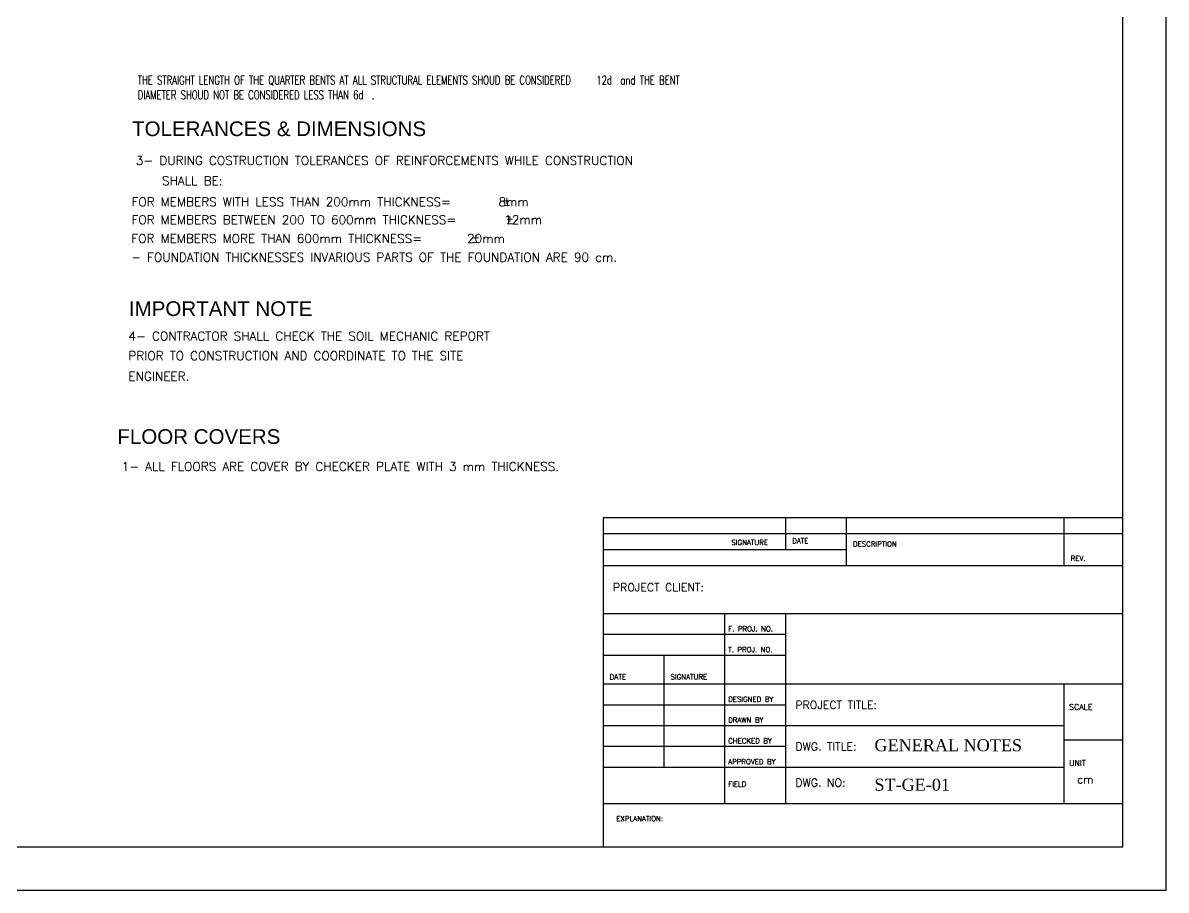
# Model space of a CAD drawing. Header units: inches. Extents: x 1387 to 2676, y -3005 to -2136.
# Drawn here: x 2540.71 to 2578.08, y -2195.88 to -2167.53 of the extents above; entities that cross this region are included whole.
import ezdxf

# ---------------------------------------------------------------- set-up
doc = ezdxf.new("R2010")
doc.units = ezdxf.units.IN
doc.header["$MEASUREMENT"] = 0
for name, color, linetype in [('1', 1, 'Continuous'), ('DIM', 8, 'Continuous'), ('E10', 3, 'Continuous'), ('lateral brace', 5, 'Continuous'), ('Layer4', 118, 'Continuous')]:
    doc.layers.add(name, color=color, linetype=linetype)
doc.styles.add('ARIAL', font='arial.ttf')
doc.styles.add('E100', font='SIMPLEX.shx', dxfattribs={"width": 0.7})
doc.styles.add('ROMANS', font='ROMANS')
doc.styles.add('style1', font='times.ttf')

msp = doc.modelspace()

# ---------------------------------------------------------------- linework, layer by layer
at = {"layer": '1'}
for p, q in [((2559.6843, -2183.708164), (2559.6843, -2194.463281)), ((2559.6843, -2183.708164), (2559.6843, -2193.050698)), ((2576.665249, -2183.708164), (2559.6843, -2183.708164)), ((2565.648542, -2184.754522), (2565.648542, -2183.708164)), ((2567.636623, -2185.277701), (2567.636623, -2183.708164)), ((2574.751858, -2185.277701), (2574.751858, -2183.708164)), ((2576.665249, -2184.231343), (2559.6843, -2184.231343)), ((2567.636623, -2184.754522), (2559.6843, -2184.754522)), ((2576.665249, -2185.277701), (2559.6843, -2185.277701)), ((2576.665249, -2186.847238), (2559.6843, -2186.847238)), ((2563.660462, -2193.050698), (2563.660462, -2186.847238)), ((2565.648542, -2193.050698), (2565.648542, -2186.847238)), ((2565.648542, -2187.527371), (2559.6843, -2187.527371)), ((2565.648542, -2188.207504), (2559.6843, -2188.207504)), ((2561.672381, -2191.869758), (2561.672381, -2188.207504)), ((2565.648542, -2189.149226), (2559.6843, -2189.149226)), ((2576.665249, -2189.149226), (2565.648542, -2189.149226)), ((2574.751858, -2193.050698), (2574.751858, -2189.149226)), ((2565.648542, -2189.829359), (2559.6843, -2189.829359)), ((2574.751858, -2190.509492), (2559.6843, -2190.509492)), ((2576.665249, -2190.980353), (2574.751858, -2190.980353)), ((2565.648542, -2191.189625), (2559.6843, -2191.189625)), ((2565.648542, -2191.869758), (2559.6843, -2191.869758)), ((2574.751858, -2191.869758), (2565.648542, -2191.869758)), ((2559.6843, -2193.050698), (2576.665249, -2193.050698))]:
    msp.add_line(p, q, dxfattribs=at)
msp.add_lwpolyline([(2495.396899, -2194.463281), (2576.665249, -2194.463281), (2576.665249, -2137.830285), (2495.396899, -2137.830285)], close=True, dxfattribs=at)
at = {"layer": 'DIM'}
msp.add_lwpolyline([(2493.981074, -2195.879106), (2578.081074, -2195.879106), (2578.081074, -2136.41446), (2493.981074, -2136.41446)], close=True, dxfattribs=at)
at = {"layer": 'lateral brace'}
msp.add_lwpolyline([(2493.981074, -2195.879106), (2578.081074, -2195.879106), (2578.081074, -2136.41446), (2493.981074, -2136.41446)], close=True, dxfattribs=at)
at = {"layer": 'Layer4'}
msp.add_lwpolyline([(2578.081074, -2136.41446), (2493.981074, -2136.41446), (2493.981074, -2195.879106), (2578.081074, -2195.879106)], close=True, dxfattribs=at)

# ---------------------------------------------------------------- texts
at = {"color": 3, "style": 'ARIAL'}
for s, p in [('TOLERANCES & DIMENSIONS ', (2544.279692, -2171.23455, -7.886574)), ('IMPORTANT NOTE', (2544.176956, -2177.114372, -7.886574)), ('FLOOR COVERS  ', (2543.79918, -2181.294388, -7.886574))]:
    msp.add_text(s, height=0.48, dxfattribs=at).set_placement(p)
at = {"layer": '1'}
for s, height, style, p in [('SIGNATURE', 0.1674173, 'ROMANS', (2563.869733, -2184.597568)), ('DATE', 0.1674173, 'ROMANS', (2565.857814, -2184.54525)), ('DESCRIPTION', 0.16741731, 'ROMANS', (2567.845894, -2184.649886)), ('REV.', 0.1674173, 'ROMANS', (2574.96113, -2185.120747)), ('PROJECT CLIENT:', 0.26158955, 'ROMANS', (2559.998208, -2186.11205)), ('F. PROJ. NO.', 0.16741731, 'ROMANS', (2563.765097, -2187.422735)), ('T. PROJ. NO.', 0.16741731, 'ROMANS', (2563.765097, -2188.102868)), ('DATE', 0.1674173, 'ROMANS', (2559.893572, -2188.992273)), ('SIGNATURE', 0.1674173, 'ROMANS', (2561.881653, -2188.992273)), ('DESIGNED BY', 0.16741731, 'ROMANS', (2563.765097, -2189.724723)), ('PROJECT TITLE:', 0.26158955, 'ROMANS', (2565.96245, -2189.956367)), ('SCALE', 0.1883445, 'ROMANS', (2574.908812, -2189.986313)), ('DRAWN BY', 0.1674173, 'ROMANS', (2563.765097, -2190.404856)), ('CHECKED BY', 0.1674173, 'ROMANS', (2563.765097, -2191.084989)), ('GENERAL NOTES', 0.39238432, 'style1', (2568.546301, -2191.33928)), ('DWG. TITLE:', 0.26158955, 'ROMANS', (2565.96245, -2191.316632)), ('APPROVED BY', 0.16741731, 'ROMANS', (2563.765097, -2191.765122)), ('UNIT', 0.1883445, 'ROMANS', (2574.908812, -2191.81744)), ('FIELD', 0.1674173, 'ROMANS', (2563.765097, -2192.497573)), ('DWG. NO:', 0.2615895, 'ROMANS', (2565.96245, -2192.497573)), ('ST-GE-01', 0.3923843, 'style1', (2568.546301, -2192.629458)), ('cm', 0.2615895, 'ROMANS', (2575.170402, -2192.392937)), ('EXPLANATION:', 0.16741731, 'ROMANS', (2560.1084, -2193.626312))]:
    msp.add_text(s, height=height, dxfattribs=dict(at, style=style)).set_placement(p)
at = {"layer": 'E10', "color": 3, "style": 'E100'}
for s, p in [('3- DURING COSTRUCTION TOLERANCES OF REINFORCEMENTS WHILE CONSTRUCTION', (2544.403024, -2172.176973, -7.886574)), ('SHALL BE:', (2545.257787, -2172.8402, -7.886574)), ('FOR MEMBERS WITH LESS THAN 200mm THICKNESS=   8mm', (2544.263203, -2173.527928, -7.886574)), ('%%P', (2556.397629, -2173.50436, -7.886574)), ('FOR MEMBERS BETWEEN 200 TO 600mm THICKNESS=   12mm', (2544.263191, -2174.113166, -7.886574)), ('%%P', (2556.488974, -2174.102209, -7.886574)), ('FOR MEMBERS MORE THAN 600mm THICKNESS=   20mm', (2544.256836, -2174.726352, -7.886574)), ('%%P', (2555.384647, -2174.714049, -7.886574)), ('- FOUNDATION THICKNESSES INVARIOUS PARTS OF THE FOUNDATION ARE 90 cm.', (2544.250482, -2175.339538, -7.886574)), ('4- CONTRACTOR SHALL CHECK THE SOIL MECHANIC REPORT', (2544.16181, -2177.916409, -7.886574)), ('PRIOR TO CONSTRUCTION AND COORDINATE TO THE SITE', (2544.16181, -2178.555941, -7.886574)), ('ENGINEER.  ', (2544.16181, -2179.22914, -7.886574)), ('1- ALL FLOORS ARE COVER BY CHECKER PLATE WITH 3 mm THICKNESS.', (2543.938487, -2182.178347, -7.886574))]:
    msp.add_text(s, height=0.28865, dxfattribs=at).set_placement(p)
at = {"layer": 'E10', "color": 3, "insert": (2544.465045, -2169.262579), "char_height": 0.28865, "width": 20.275, "attachment_point": 1, "style": 'E100'}
msp.add_mtext('THE STRAIGHT LENGTH OF THE QUARTER BENTS AT ALL STRUCTURAL ELEMENTS SHOUD BE CONSIDERED      12d  and THE BENT DIAMETER SHOUD NOT BE CONSIDERED LESS THAN 6d  .', dxfattribs=at)

doc.saveas('drawing.dxf')
